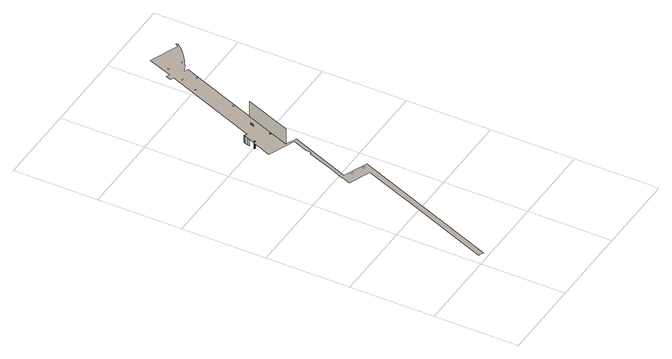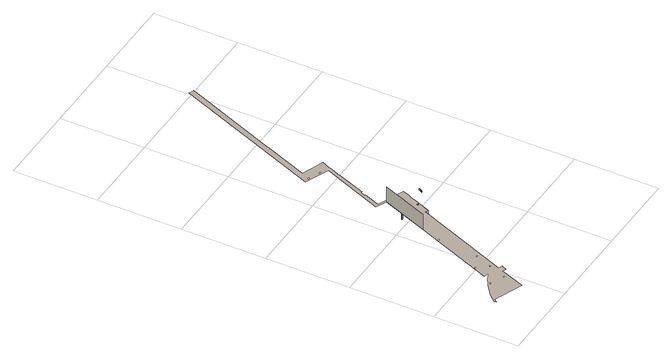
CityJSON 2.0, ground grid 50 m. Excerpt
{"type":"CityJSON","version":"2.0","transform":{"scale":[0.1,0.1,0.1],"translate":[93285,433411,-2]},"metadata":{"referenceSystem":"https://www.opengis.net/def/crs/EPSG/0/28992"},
"CityObjects":{
"building1":{"type":"Building","attributes":{"measuredHeight":21.9},"geometry":[{"type":"MultiSurface","lod":"2","boundaries":[[[0,1,2,3,4,5,6,7,8,9,10]],[[8,7,11,12]],[[1,0,13,14]],[[15,16,17,18]],[[9,8,12,19]],[[0,10,20,13]],[[10,9,19,20]],[[21,15,18,22]],[[23,21,22,24]],[[24,25,26,23]],[[25,27,28,26]],[[29,30,31,32]],[[27,33,34,28]],[[33,35,36,34]],[[30,37,38,31]],[[37,39,40,38]],[[39,41,42,40]],[[43,44,45,46]],[[47,43,46,48]],[[44,49,50,45]],[[51,47,48,52]],[[49,53,54,50]],[[55,51,52,56]],[[57,58,53,49,44,43,47,51,55,59,60]],[[59,55,56,61]],[[53,58,62,54]],[[60,59,61,63]],[[58,57,64,62]],[[57,60,63,64]],[[65,66,67,68]],[[69,70,71,72,73,74,75,76,77,78,79,80,81,82,83,84,85,86,87,88,68,67,89,90,91,92,93,94,95,96,97,98,99,100,101,102,103,104,105,106,107,108,109,110,111,112,113,114,115,116,117,118,119,120,121,122,32,31,38,40,42,123,124,125,126,127,128,129,130,131,132],[133,134,135,136,137,138,139,140,141,142],[143,144,145,146,147,148,149,150,151,152],[52,48,46,45,50,54,62,64,63,61,56],[13,20,19,12,11,153,154,155,156,157,14],[158,159,160,161,162,163,164,165,166,167],[168,169,170,171,172,173,174,175,176,177],[178,179,180,181,182,183,184,185,186,187],[188,189,190,191,192,193,194,195,196,197,198],[199,200,201,202,203,204,205,206,207,208],[209,210,211,212,213,214,215,216,217,218,219]]],"semantics":{"surfaces":[{"type":"GroundSurface"},{"type":"WallSurface"},{"type":"OuterCeilingSurface"}],"values":[0,1,1,1,1,1,1,1,1,1,1,1,1,1,1,1,1,1,1,1,1,1,1,0,1,1,1,1,1,1,2]}}]}
},
"vertices":[
[276,1495,6],[274,1494,6],[271,1494,6],[270,1495,6],[270,1497,6],[270,1498,6],[270,1499,6],[271,1500,6],[274,1501,6],[276,1500,6],[277,1497,6],[271,1500,51],[274,1501,51],[276,1495,51],[274,1494,51],[274,1506,159],[272,1503,157],[272,1503,150],[274,1506,150],[276,1500,51],[277,1497,51],[276,1511,160],[276,1511,150],[277,1515,160],[277,1515,150],[279,1519,150],[279,1519,160],[281,1523,150],[281,1523,159],[275,1531,6],[279,1541,6],[279,1541,51],[275,1531,51],[282,1527,150],[282,1527,157],[284,1530,150],[284,1530,155],[286,1560,6],[286,1560,51],[291,1571,6],[291,1571,51],[310,1563,6],[310,1563,51],[366,1458,6],[367,1457,6],[367,1457,51],[366,1458,51],[366,1460,6],[366,1460,51],[368,1456,6],[368,1456,51],[367,1461,6],[367,1461,51],[370,1455,6],[370,1455,51],[368,1462,6],[368,1462,51],[373,1459,6],[372,1457,6],[370,1462,6],[372,1461,6],[370,1462,51],[372,1457,51],[372,1461,51],[373,1459,51],[442,1621,150],[333,1346,150],[333,1346,51],[442,1621,51],[602,2300,51],[771,2232,51],[784,2249,51],[786,2250,51],[784,2241,51],[790,2241,51],[781,2229,51],[771,2218,51],[761,2207,51],[750,2196,51],[740,2186,51],[727,2175,51],[714,2165,51],[701,2155,51],[687,2145,51],[673,2136,51],[641,2118,51],[604,2102,51],[604,2100,51],[628,2092,51],[398,1320,51],[252,954,51],[374,904,51],[392,896,51],[387,883,51],[367,833,51],[362,821,51],[341,766,51],[39,7,51],[12,18,51],[10,19,51],[14,30,51],[53,128,51],[223,557,51],[245,613,51],[338,848,51],[209,898,51],[229,949,51],[235,962,51],[261,1028,51],[260,1029,51],[325,1194,51],[331,1192,51],[342,1220,51],[336,1223,51],[374,1317,51],[215,1380,51],[224,1402,51],[233,1425,51],[238,1438,51],[248,1461,51],[251,1471,51],[261,1495,51],[266,1507,51],[531,2122,51],[526,2124,51],[525,2126,51],[524,2127,51],[522,2128,51],[520,2128,51],[519,2127,51],[511,2130,51],[523,2161,51],[544,2153,51],[584,2183,51],[583,2184,51],[581,2184,51],[580,2183,51],[579,2182,51],[580,2180,51],[581,2179,51],[583,2179,51],[584,2179,51],[585,2181,51],[666,2150,51],[664,2150,51],[664,2148,51],[664,2146,51],[665,2145,51],[667,2145,51],[668,2146,51],[669,2147,51],[669,2149,51],[668,2150,51],[270,1499,51],[270,1498,51],[270,1497,51],[270,1495,51],[271,1494,51],[291,930,51],[288,929,51],[286,928,51],[286,925,51],[286,923,51],[289,922,51],[291,922,51],[293,924,51],[294,926,51],[293,928,51],[360,902,51],[357,901,51],[356,900,51],[355,897,51],[356,895,51],[359,894,51],[361,895,51],[363,896,51],[363,899,51],[362,901,51],[540,2074,51],[542,2074,51],[543,2076,51],[543,2077,51],[542,2079,51],[540,2079,51],[539,2079,51],[538,2078,51],[538,2076,51],[539,2074,51],[588,2019,51],[587,2018,51],[587,2016,51],[588,2015,51],[589,2014,51],[591,2014,51],[594,2015,51],[594,2017,51],[594,2019,51],[591,2021,51],[589,2020,51],[499,1979,51],[498,1977,51],[498,1975,51],[500,1974,51],[501,1974,51],[503,1975,51],[504,1977,51],[503,1978,51],[502,1979,51],[500,1979,51],[478,1735,51],[481,1734,51],[483,1735,51],[484,1738,51],[483,1740,51],[481,1741,51],[478,1741,51],[477,1740,51],[477,1738,51],[477,1737,51],[477,1736,51]
]}
